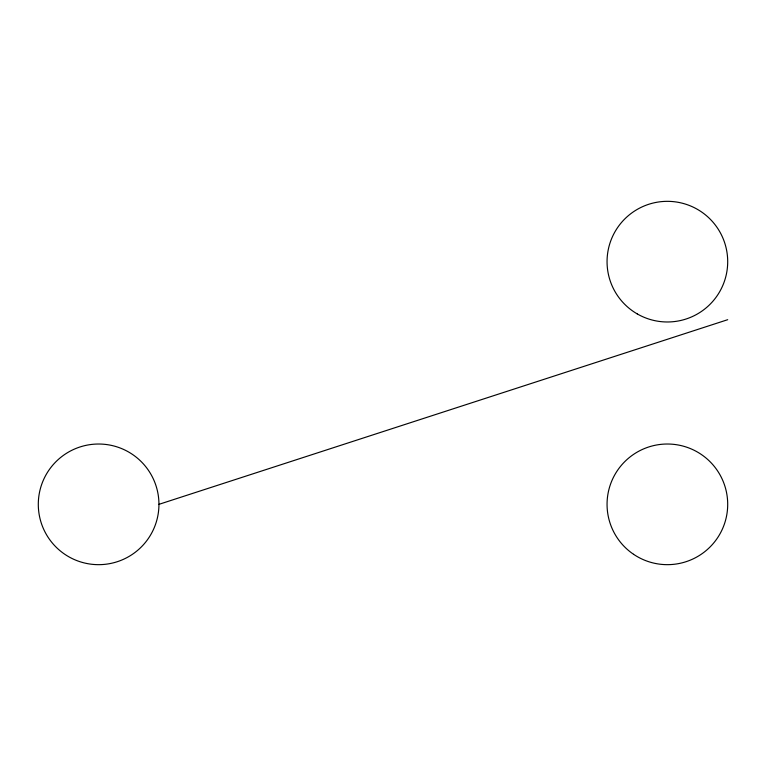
<?xml version="1.0" encoding="UTF-8"?>
<svg xmlns="http://www.w3.org/2000/svg" width="766" height="766" viewBox="0 0 766 766"><rect width="100%" height="100%" fill="white"/><g stroke="black" fill="none" stroke-linecap="round" stroke-linejoin="round"><path stroke-width="1.15" d="M158.945 504.344A60.322 60.322 0 0 0 68.461 452.103A60.322 60.322 0 0 0 68.461 556.585A60.322 60.322 0 0 0 158.945 504.344L727.7 319.7M637.216 313.897A60.322 60.322 0 0 0 727.7 261.656A60.322 60.322 0 0 0 637.216 209.415A60.322 60.322 0 0 0 637.216 313.897M633.568 554.297A60.322 60.322 0 0 0 727.547 508.643A60.322 60.322 0 0 0 641.018 450.082A60.322 60.322 0 0 0 633.568 554.297"/></g></svg>
